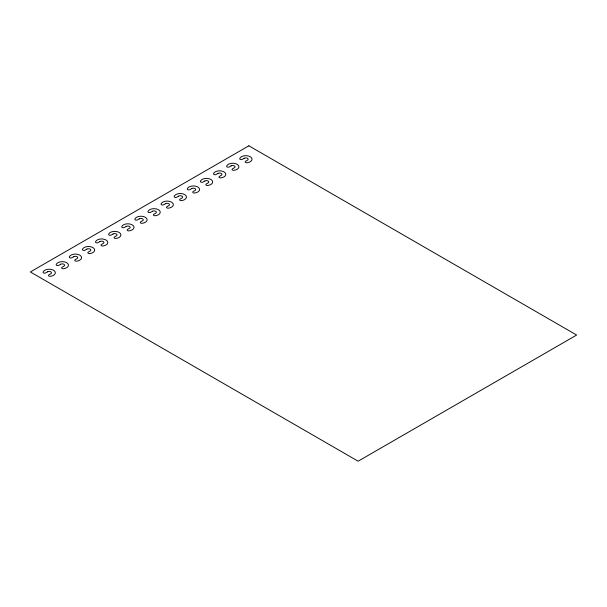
<?xml version="1.0" encoding="UTF-8"?>
<svg xmlns="http://www.w3.org/2000/svg" width="607" height="607" viewBox="0 0 607 607"><rect width="100%" height="100%" fill="white"/><g stroke="black" fill="none" stroke-linecap="round" stroke-linejoin="round"><path stroke-width="0.91" d="M248.87 145.801L30.35 271.959L358.13 461.199L576.65 335.041L248.87 145.801M47.513 271.845L45.7 272.892A1.548 0.895 0 0 1 43.879 273.044A1.548 0.895 0 0 1 43.097 272.08A6.184 3.566 0 0 1 49.562 269.227A6.184 3.566 0 0 1 55.32 272.551A6.184 3.566 0 0 1 50.381 276.291A1.548 0.895 0 0 1 48.712 275.836A1.548 0.895 0 0 1 48.977 274.781L50.791 273.734A2.314 1.335 0 0 0 50.791 271.845A2.314 1.335 0 0 0 47.513 271.845M60.624 264.273L58.811 265.32A1.548 0.895 0 0 1 56.99 265.479A1.548 0.895 0 0 1 56.208 264.515A6.184 3.566 0 0 1 62.673 261.663A6.184 3.566 0 0 1 68.432 264.986A6.184 3.566 0 0 1 63.492 268.719A1.548 0.895 0 0 1 61.823 268.264A1.548 0.895 0 0 1 62.089 267.217L63.902 266.17A2.314 1.335 0 0 0 63.902 264.273A2.314 1.335 0 0 0 60.624 264.273M73.735 256.708L71.922 257.755A1.548 0.895 0 0 1 70.101 257.907A1.548 0.895 0 0 1 69.319 256.943A6.184 3.566 0 0 1 75.784 254.09A6.184 3.566 0 0 1 81.543 257.414A6.184 3.566 0 0 1 76.603 261.147A1.548 0.895 0 0 1 74.934 260.699A1.548 0.895 0 0 1 75.2 259.644L77.013 258.597A2.314 1.335 0 0 0 77.013 256.708A2.314 1.335 0 0 0 73.735 256.708M86.847 249.136L85.033 250.183A1.548 0.895 0 0 1 83.212 250.334A1.548 0.895 0 0 1 82.431 249.371A6.184 3.566 0 0 1 88.895 246.518A6.184 3.566 0 0 1 94.654 249.841A6.184 3.566 0 0 1 89.715 253.582A1.548 0.895 0 0 1 88.045 253.127A1.548 0.895 0 0 1 88.311 252.072L90.124 251.025A2.314 1.335 0 0 0 90.124 249.136A2.314 1.335 0 0 0 86.847 249.136M99.958 241.563L98.144 242.61A1.548 0.895 0 0 1 96.323 242.77A1.548 0.895 0 0 1 95.542 241.806A6.184 3.566 0 0 1 102.006 238.953A6.184 3.566 0 0 1 107.765 242.276A6.184 3.566 0 0 1 102.826 246.01A1.548 0.895 0 0 1 101.157 245.554A1.548 0.895 0 0 1 101.422 244.507L103.236 243.46A2.314 1.335 0 0 0 103.236 241.563A2.314 1.335 0 0 0 99.958 241.563M113.069 233.999L111.256 235.046A1.548 0.895 0 0 1 109.435 235.197A1.548 0.895 0 0 1 108.653 234.234A6.184 3.566 0 0 1 115.118 231.381A6.184 3.566 0 0 1 120.876 234.704A6.184 3.566 0 0 1 115.937 238.437A1.548 0.895 0 0 1 114.268 237.99A1.548 0.895 0 0 1 114.533 236.935L116.347 235.888A2.314 1.335 0 0 0 116.347 233.999A2.314 1.335 0 0 0 113.069 233.999M126.18 226.426L124.367 227.473A1.548 0.895 0 0 1 122.546 227.625A1.548 0.895 0 0 1 121.764 226.661A6.184 3.566 0 0 1 128.229 223.816A6.184 3.566 0 0 1 133.988 227.132A6.184 3.566 0 0 1 129.048 230.872A1.548 0.895 0 0 1 127.379 230.417A1.548 0.895 0 0 1 127.645 229.363L129.458 228.315A2.314 1.335 0 0 0 129.458 226.426A2.314 1.335 0 0 0 126.18 226.426M139.291 218.854L137.478 219.901A1.548 0.895 0 0 1 135.657 220.06A1.548 0.895 0 0 1 134.875 219.097A6.184 3.566 0 0 1 141.34 216.244A6.184 3.566 0 0 1 147.099 219.567A6.184 3.566 0 0 1 142.159 223.3A1.548 0.895 0 0 1 140.49 222.845A1.548 0.895 0 0 1 140.756 221.798L142.569 220.751A2.314 1.335 0 0 0 142.569 218.854A2.314 1.335 0 0 0 139.291 218.854M152.403 211.289L150.589 212.336A1.548 0.895 0 0 1 148.768 212.488A1.548 0.895 0 0 1 147.987 211.524A6.184 3.566 0 0 1 154.451 208.671A6.184 3.566 0 0 1 160.21 211.995A6.184 3.566 0 0 1 155.271 215.728A1.548 0.895 0 0 1 153.601 215.28A1.548 0.895 0 0 1 153.867 214.225L155.68 213.178A2.314 1.335 0 0 0 155.68 211.289A2.314 1.335 0 0 0 152.403 211.289M165.514 203.717L163.7 204.764A1.548 0.895 0 0 1 161.879 204.916A1.548 0.895 0 0 1 161.098 203.96A6.184 3.566 0 0 1 167.562 201.107A6.184 3.566 0 0 1 173.321 204.43A6.184 3.566 0 0 1 168.382 208.163A1.548 0.895 0 0 1 166.713 207.708A1.548 0.895 0 0 1 166.978 206.653L168.792 205.614A2.314 1.335 0 0 0 168.792 203.717A2.314 1.335 0 0 0 165.514 203.717M178.625 196.144L176.812 197.192A1.548 0.895 0 0 1 174.991 197.351A1.548 0.895 0 0 1 174.209 196.387A6.184 3.566 0 0 1 180.674 193.534A6.184 3.566 0 0 1 186.432 196.858A6.184 3.566 0 0 1 181.493 200.591A1.548 0.895 0 0 1 179.824 200.135A1.548 0.895 0 0 1 180.089 199.088L181.903 198.041A2.314 1.335 0 0 0 181.903 196.144A2.314 1.335 0 0 0 178.625 196.144M191.736 188.58L189.923 189.627A1.548 0.895 0 0 1 188.102 189.779A1.548 0.895 0 0 1 187.32 188.815A6.184 3.566 0 0 1 193.785 185.962A6.184 3.566 0 0 1 199.544 189.285A6.184 3.566 0 0 1 194.604 193.018A1.548 0.895 0 0 1 192.935 192.571A1.548 0.895 0 0 1 193.201 191.516L195.014 190.469A2.314 1.335 0 0 0 195.014 188.58A2.314 1.335 0 0 0 191.736 188.58M204.847 181.007L203.034 182.054A1.548 0.895 0 0 1 201.213 182.206A1.548 0.895 0 0 1 200.431 181.25A6.184 3.566 0 0 1 206.896 178.397A6.184 3.566 0 0 1 212.655 181.721A6.184 3.566 0 0 1 207.715 185.454A1.548 0.895 0 0 1 206.046 184.998A1.548 0.895 0 0 1 206.312 183.944L208.125 182.904A2.314 1.335 0 0 0 208.125 181.007A2.314 1.335 0 0 0 204.847 181.007M217.959 173.435L216.145 174.482A1.548 0.895 0 0 1 214.324 174.641A1.548 0.895 0 0 1 213.543 173.678A6.184 3.566 0 0 1 220.007 170.825A6.184 3.566 0 0 1 225.766 174.148A6.184 3.566 0 0 1 220.827 177.881A1.548 0.895 0 0 1 219.157 177.434A1.548 0.895 0 0 1 219.423 176.379L221.236 175.332A2.314 1.335 0 0 0 221.236 173.435A2.314 1.335 0 0 0 217.959 173.435M231.07 165.87L229.256 166.917A1.548 0.895 0 0 1 227.435 167.069A1.548 0.895 0 0 1 226.654 166.106A6.184 3.566 0 0 1 233.118 163.253A6.184 3.566 0 0 1 238.877 166.576A6.184 3.566 0 0 1 233.938 170.317A1.548 0.895 0 0 1 232.269 169.861A1.548 0.895 0 0 1 232.534 168.807L234.348 167.76A2.314 1.335 0 0 0 234.348 165.87A2.314 1.335 0 0 0 231.07 165.87M244.181 158.298L242.368 159.345A1.548 0.895 0 0 1 240.547 159.504A1.548 0.895 0 0 1 239.765 158.541A6.184 3.566 0 0 1 246.23 155.688A6.184 3.566 0 0 1 251.988 159.011A6.184 3.566 0 0 1 247.049 162.744A1.548 0.895 0 0 1 245.38 162.289A1.548 0.895 0 0 1 245.645 161.234L247.459 160.195A2.314 1.335 0 0 0 247.459 158.298A2.314 1.335 0 0 0 244.181 158.298"/></g></svg>
